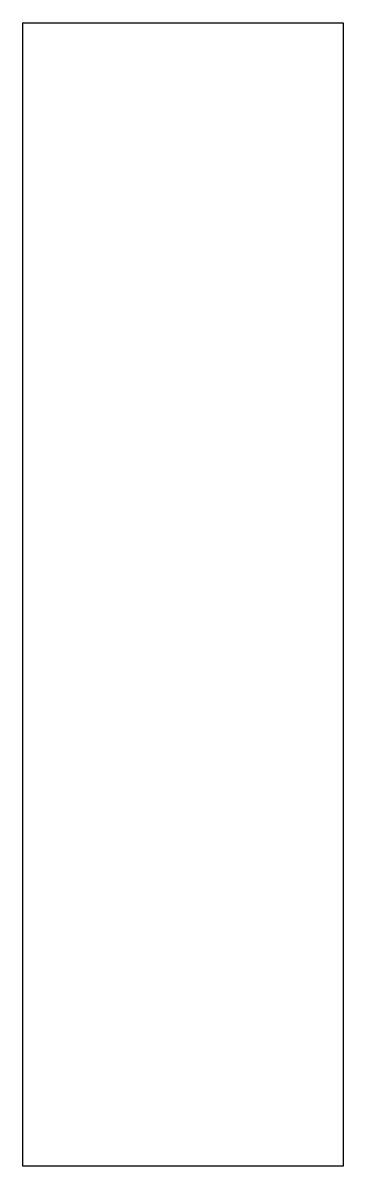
# Model space of a CAD drawing. Header units: millimetres. Extents: x 0 to 616, y 0 to 2199.
import ezdxf

# ---------------------------------------------------------------- set-up
doc = ezdxf.new("R2010")
doc.units = ezdxf.units.MM
doc.layers.add('CUT', color=7, linetype='CONTINUOUS')

msp = doc.modelspace()

# ---------------------------------------------------------------- linework, layer by layer
at = {"layer": 'CUT'}
msp.add_lwpolyline([(0, 2199), (616, 2199), (616, 0), (0, 0)], close=True, dxfattribs=at)

doc.saveas('drawing.dxf')
